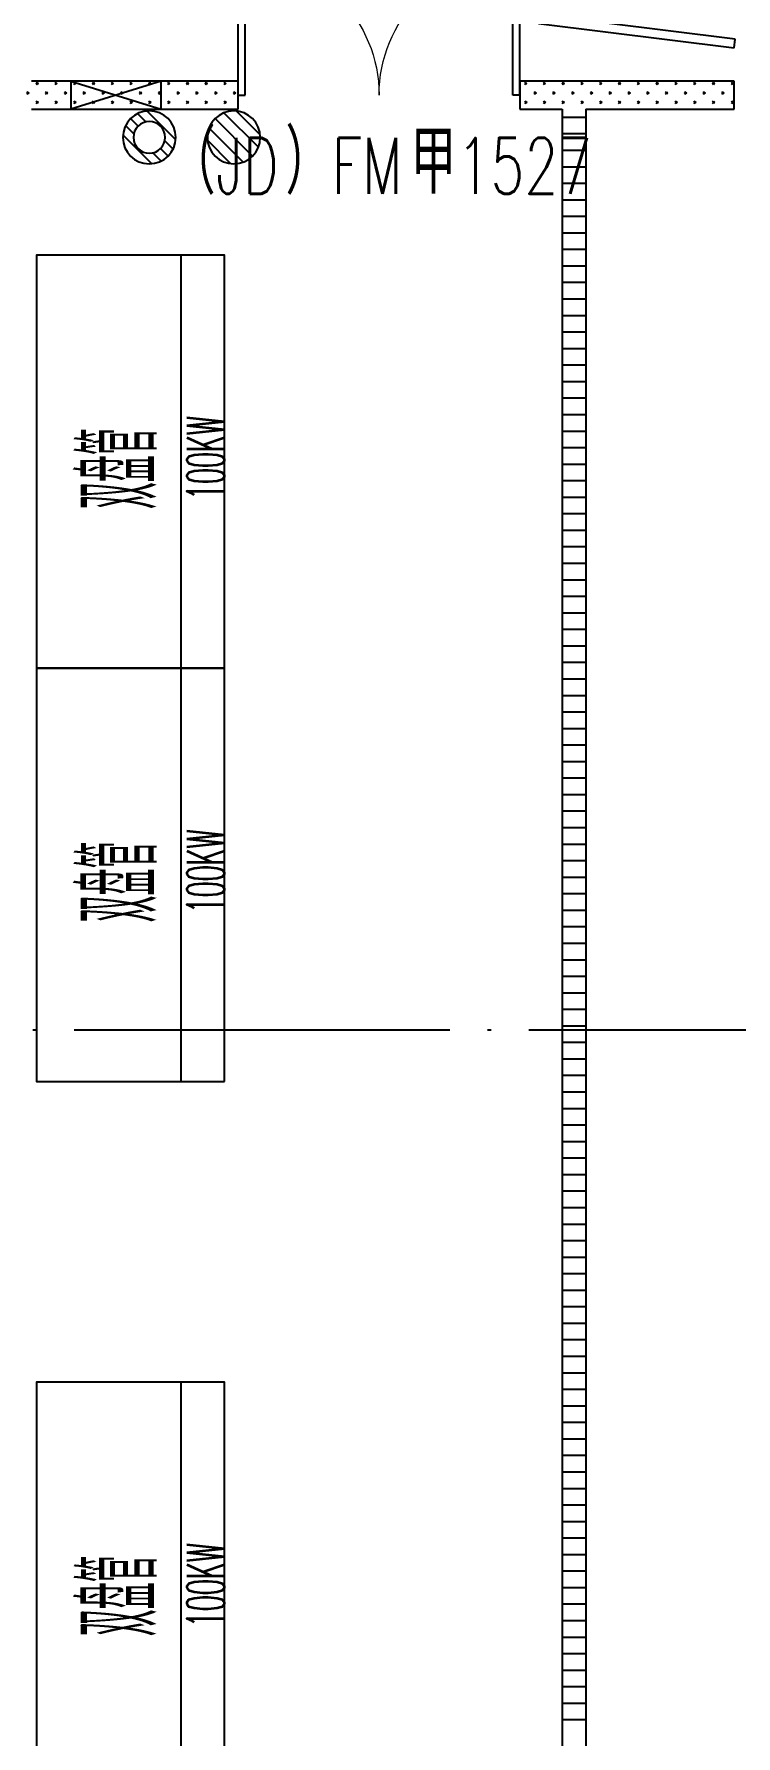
# Model space of a CAD drawing. Extents: x -18502 to 259858, y -468734 to 127958.
# Drawn here: x 12914 to 16650, y -283872 to -274813 of the extents above; entities that cross this region are included whole.
import ezdxf

# ---------------------------------------------------------------- set-up
doc = ezdxf.new("R2010")
doc.units = 0
doc.header["$LTSCALE"] = 1000
doc.linetypes.add('参照-弱电底图$0$DOTE', pattern=[2.42, 2, -0.2, 0.02, -0.2])
doc.layers.get('0').update_dxf_attribs({"linetype": 'CONTINUOUS'})
for name, color, linetype in [('参照-弱电底图$0$COOLING', 4, 'CONTINUOUS'), ('参照-弱电底图$0$DOOR_FIRE_TEXT', 7, 'CONTINUOUS'), ('参照-弱电底图$0$DOTE', 14, '参照-弱电底图$0$DOTE'), ('参照-弱电底图$0$EQUIP_地漏', 7, 'CONTINUOUS'), ('参照-弱电底图$0$PUB_HATCH', 8, 'CONTINUOUS'), ('参照-弱电底图$0$WALL-MOVE', 4, 'CONTINUOUS'), ('参照-弱电底图$0$图层1-空调间隔墙', 7, 'CONTINUOUS'), ('参照-弱电底图$0$图层1-防火门', 6, 'CONTINUOUS'), ('参照-弱电底图$0$磐龙-图', 7, 'CONTINUOUS'), ('参照-弱电底图$0$空调设备', 3, 'CONTINUOUS')]:
    doc.layers.add(name, color=color, linetype=linetype)
doc.styles.add('参照-弱电底图$0$_TCH_DIM_T3_T3', font='SIMPLEX', dxfattribs={"width": 0.49827, "bigfont": 'GBCBIG.shx'})
doc.styles.add('参照-弱电底图$0$_TCH_WINDOW', font='SIMPLEX', dxfattribs={"height": 3.5, "bigfont": 'GBCBIG.shx'})
pattern_1 = [(45, (1095025.52, 201318.12), (-50.0000013, 50.0000013), [16, -54.71068]), (135, (1095136.83, 201318.12), (-50.0000013, -50.0000013), [16, -54.71068])]

# ---------------------------------------------------------------- blocks, each defined once
blk = doc.blocks.new('参照-弱电底图$0$$TwtSys$00000327')
at = {"color": 0}
for p, q in [((-93.6, -8.5, 0), (8.5, 93.6, 0)), ((12.5, 55, 0), (41.7, 84.2, 0)), ((39.9, 39.9, 0), (66.5, 66.5, 0)), ((-8.5, -93.6, 0), (93.6, 8.5, 0)), ((55, 12.5, 0), (84.2, 41.7, 0)), ((-84.2, -41.7, 0), (-55, -12.5, 0)), ((-66.5, -66.5, 0), (-39.9, -39.9, 0)), ((-41.7, -84.2, 0), (-12.5, -55, 0))]:
    blk.add_line(p, q, dxfattribs=at)
for radius in [94, 56.4]:
    blk.add_circle((0, 0, 0), radius, dxfattribs=at)
blk = doc.blocks.new('参照-弱电底图$0$$TwtSys$00000141')
at = {"color": 0}
for p, q in [((-94.2, 7.7), (-10.1, 91.8)), ((-94.2, 7.7), (-10.1, 91.8)), ((-87.2, -35.1), (35.1, 87.2)), ((-87.2, -35.1), (35.1, 87.2)), ((-66.5, -66.5), (66.5, 66.5)), ((-66.5, -66.5), (66.5, 66.5)), ((-32.4, -87.1), (87.6, 32.9)), ((-32.4, -87.1), (87.6, 32.9)), ((11.4, -92.3), (92.3, -11.4)), ((11.4, -92.3), (92.3, -11.4))]:
    blk.add_line(p, q, dxfattribs=at)
blk.add_circle((0, 0), 94, dxfattribs=at)
blk.add_circle((0, 0), 94, dxfattribs=at)
blk = doc.blocks.new('参照-弱电底图$0$$DorLib2D$00000002')
at = {"color": 0}
for p, q in [((-0.5, 0), (-0.5, 0.4875)), ((-0.475, 0.4875), (-0.5, 0.4875)), ((-0.475, 0), (-0.475, 0.4875)), ((0.475, 0), (0.475, 0.4875)), ((0.475, 0.4875), (0.5, 0.4875)), ((0.5, 0), (0.5, 0.4875)), ((-0.5, 0), (-0.475, 0)), ((0.5, 0), (0.475, 0))]:
    blk.add_line(p, q, dxfattribs=at)
at = {"color": 0, "lineweight": 13}
for centre, start, end in [((-0.4875, 0), 0, 88.53072), ((0.4875, 0), 91.46928, 180)]:
    blk.add_arc(centre, 0.4875, start, end, dxfattribs=at)
blk = doc.blocks.new('参照-弱电底图$0$$DorLib2D$00000021')
at = {"color": 0}
for p, q in [((-0.993, 0.2034), (-0.9962, 0.1813)), ((-0.9962, 0.1813), (-0.5, 0.12)), ((-0.4973, 0.1422), (-0.993, 0.2034)), ((0.4973, 0.1422), (0.993, 0.2034)), ((0.9962, 0.1813), (0.5, 0.12)), ((0.993, 0.2034), (0.9962, 0.1813)), ((-0.5, 0.12), (-0.4973, 0.1422)), ((0.5, 0.12), (0.4973, 0.1422))]:
    blk.add_line(p, q, dxfattribs=at)
blk.add_lwpolyline([(0.9962, 0.1813), (0.9935, 0.2034), (0.993, 0.2034)], dxfattribs=at)
for centre, start, end in [((-0.5, 0.12), 0, 170.3998), ((0.5, 0.12), 9.6002, 180)]:
    blk.add_arc(centre, 0.5, start, end, dxfattribs=at)
blk = doc.blocks.new('参照-弱电底图$0$双盘管-100')
at = {"layer": '参照-弱电底图$0$COOLING', "color": 0}
blk.add_line((5153010.3, -452556.8), (5153010.3, -450356.8), dxfattribs=at)
blk.add_lwpolyline([(5153240.2, -452556.8), (5153240.2, -450356.8), (5152240.2, -450356.8), (5152240.2, -452556.8)], close=True, dxfattribs=at)
at = {"layer": '参照-弱电底图$0$COOLING', "color": 0, "style": '参照-弱电底图$0$_TCH_DIM_T3_T3', "width": 0.49827}
for s, height, p in [('100KW', 200, (5153240.2, -451661.3)), ('双盘管', 400, (5152879.3, -451709))]:
    blk.add_text(s, height=height, rotation=810, dxfattribs=at).set_placement(p)

msp = doc.modelspace()

# ---------------------------------------------------------------- hatches: boundary and pattern name
at = {"layer": '参照-弱电底图$0$PUB_HATCH'}
h = msp.add_hatch(dxfattribs=at)
h.set_pattern_fill('石膏板', color=8, scale=20, style=0)
h.set_pattern_definition(pattern_1)
h.paths.add_polyline_path([(12900.3, -275212.7), (14000.3, -275212.7), (14000.3, -275062.7), (12900.3, -275062.7), (12850.3, -275162.7)])
h = msp.add_hatch(dxfattribs=at)
h.set_pattern_fill('石膏板', color=8, scale=20, style=0)
h.set_pattern_definition(pattern_1)
h.paths.add_polyline_path([(15850.3, -275062.7), (15500.3, -275062.7), (15500.3, -275212.7), (15725.3, -275212.7), (15808.6, -275162.7)])
h = msp.add_hatch(dxfattribs=at)
h.set_pattern_fill('石膏板', color=8, scale=20, style=0)
h.set_pattern_definition(pattern_1)
h.paths.add_polyline_path([(15850.3, -275212.7), (16640.3, -275212.7), (16640.3, -275062.7), (15850.3, -275062.7), (15808.6, -275162.7)])

# ---------------------------------------------------------------- linework, layer by layer
at = {"layer": '参照-弱电底图$0$DOTE', "color": 8}
msp.add_line((-8652.4, -280112.7), (85036.6, -280112.7), dxfattribs=at)
at = {"layer": '参照-弱电底图$0$PUB_HATCH', "color": 8}
for p, q in [((15850.3, -275256.6), (15725.3, -275256.6)), ((15850.3, -275344.6), (15725.3, -275344.6)), ((15850.3, -275432.5), (15725.3, -275432.5)), ((15850.3, -275520.5), (15725.3, -275520.5)), ((15850.3, -275608.4), (15725.3, -275608.4)), ((15850.3, -275696.3), (15725.3, -275696.3)), ((15850.3, -275784.3), (15725.3, -275784.3)), ((15850.3, -275872.2), (15725.3, -275872.2)), ((15850.3, -275960.2), (15725.3, -275960.2)), ((15850.3, -276048.1), (15725.3, -276048.1)), ((15850.3, -276136), (15725.3, -276136)), ((15850.3, -276224), (15725.3, -276224)), ((15850.3, -276311.9), (15725.3, -276311.9)), ((15850.3, -276399.9), (15725.3, -276399.9)), ((15850.3, -276487.8), (15725.3, -276487.8)), ((15850.3, -276575.7), (15725.3, -276575.7)), ((15850.3, -276663.7), (15725.3, -276663.7)), ((15850.3, -276751.6), (15725.3, -276751.6)), ((15850.3, -276839.6), (15725.3, -276839.6)), ((15850.3, -276927.5), (15725.3, -276927.5)), ((15850.3, -277015.5), (15725.3, -277015.5)), ((15850.3, -277103.4), (15725.3, -277103.4)), ((15850.3, -277191.3), (15725.3, -277191.3)), ((15850.3, -277279.3), (15725.3, -277279.3)), ((15850.3, -277367.2), (15725.3, -277367.2)), ((15850.3, -277455.2), (15725.3, -277455.2)), ((15850.3, -277543.1), (15725.3, -277543.1)), ((15850.3, -277631), (15725.3, -277631)), ((15850.3, -277719), (15725.3, -277719)), ((15850.3, -277806.9), (15725.3, -277806.9)), ((15850.3, -277894.9), (15725.3, -277894.9)), ((15850.3, -277982.8), (15725.3, -277982.8)), ((15850.3, -278070.7), (15725.3, -278070.7)), ((15850.3, -278158.7), (15725.3, -278158.7)), ((15850.3, -278246.6), (15725.3, -278246.6)), ((15850.3, -278334.6), (15725.3, -278334.6)), ((15850.3, -278422.5), (15725.3, -278422.5)), ((15850.3, -278510.5), (15725.3, -278510.5)), ((15850.3, -278598.4), (15725.3, -278598.4)), ((15850.3, -278686.3), (15725.3, -278686.3)), ((15850.3, -278774.3), (15725.3, -278774.3)), ((15850.3, -278862.2), (15725.3, -278862.2)), ((15850.3, -278950.2), (15725.3, -278950.2)), ((15850.3, -279038.1), (15725.3, -279038.1)), ((15850.3, -279126), (15725.3, -279126)), ((15850.3, -279214), (15725.3, -279214)), ((15850.3, -279301.9), (15725.3, -279301.9)), ((15850.3, -279389.9), (15725.3, -279389.9)), ((15850.3, -279477.8), (15725.3, -279477.8)), ((15850.3, -279565.7), (15725.3, -279565.7)), ((15850.3, -279653.7), (15725.3, -279653.7)), ((15850.3, -279741.6), (15725.3, -279741.6)), ((15850.3, -279829.6), (15725.3, -279829.6)), ((15850.3, -279917.5), (15725.3, -279917.5)), ((15850.3, -280005.5), (15725.3, -280005.5)), ((15850.3, -280093.4), (15725.3, -280093.4)), ((15850.3, -280181.3), (15725.3, -280181.3)), ((15850.3, -280269.3), (15725.3, -280269.3)), ((15850.3, -280357.2), (15725.3, -280357.2)), ((15850.3, -280445.2), (15725.3, -280445.2)), ((15850.3, -280533.1), (15725.3, -280533.1)), ((15850.3, -280621), (15725.3, -280621)), ((15850.3, -280709), (15725.3, -280709)), ((15850.3, -280796.9), (15725.3, -280796.9)), ((15850.3, -280884.9), (15725.3, -280884.9)), ((15850.3, -280972.8), (15725.3, -280972.8)), ((15850.3, -281060.7), (15725.3, -281060.7)), ((15850.3, -281148.7), (15725.3, -281148.7)), ((15850.3, -281236.6), (15725.3, -281236.6)), ((15850.3, -281324.6), (15725.3, -281324.6)), ((15850.3, -281412.5), (15725.3, -281412.5)), ((15850.3, -281500.5), (15725.3, -281500.5)), ((15850.3, -281588.4), (15725.3, -281588.4)), ((15850.3, -281676.3), (15725.3, -281676.3)), ((15850.3, -281764.3), (15725.3, -281764.3)), ((15850.3, -281852.2), (15725.3, -281852.2)), ((15850.3, -281940.2), (15725.3, -281940.2)), ((15850.3, -282028.1), (15725.3, -282028.1)), ((15850.3, -282116), (15725.3, -282116)), ((15850.3, -282204), (15725.3, -282204)), ((15850.3, -282291.9), (15725.3, -282291.9)), ((15850.3, -282379.9), (15725.3, -282379.9)), ((15850.3, -282467.8), (15725.3, -282467.8)), ((15850.3, -282555.7), (15725.3, -282555.7)), ((15850.3, -282643.7), (15725.3, -282643.7)), ((15850.3, -282731.6), (15725.3, -282731.6)), ((15850.3, -282819.6), (15725.3, -282819.6)), ((15850.3, -282907.5), (15725.3, -282907.5)), ((15850.3, -282995.5), (15725.3, -282995.5)), ((15850.3, -283083.4), (15725.3, -283083.4)), ((15850.3, -283171.3), (15725.3, -283171.3)), ((15850.3, -283259.3), (15725.3, -283259.3)), ((15850.3, -283347.2), (15725.3, -283347.2)), ((15850.3, -283435.2), (15725.3, -283435.2)), ((15850.3, -283523.1), (15725.3, -283523.1)), ((15850.3, -283611), (15725.3, -283611)), ((15850.3, -283699), (15725.3, -283699)), ((15850.3, -283786.9), (15725.3, -283786.9))]:
    msp.add_line(p, q, dxfattribs=at)
at = {"layer": '参照-弱电底图$0$WALL-MOVE', "color": 8}
for p, q in [((14000.3, -275062.7), (12900.3, -275062.7)), ((14000.3, -275212.7), (14000.3, -275062.7)), ((15850.3, -275062.7), (15500.3, -275062.7)), ((15500.3, -275062.7), (15500.3, -275212.7)), ((16640.3, -275062.7), (15850.3, -275062.7)), ((16640.3, -275212.7), (16640.3, -275062.7)), ((12900.3, -275212.7), (14000.3, -275212.7)), ((15500.3, -275212.7), (15725.3, -275212.7)), ((15850.3, -275212.7), (16640.3, -275212.7))]:
    msp.add_line(p, q, dxfattribs=at)
at = {"layer": '参照-弱电底图$0$图层1-空调间隔墙', "color": 8}
for p, q in [((15725.3, -275212.7), (15725.3, -290162.7)), ((15850.3, -275212.7), (15850.3, -290162.7))]:
    msp.add_line(p, q, dxfattribs=at)
at = {"layer": '参照-弱电底图$0$磐龙-图', "color": 0}
for p, q in [((13590.3, -275062.7), (13110.3, -275212.7)), ((13110.3, -275062.7), (13590.3, -275212.7))]:
    msp.add_line(p, q, dxfattribs=at)
msp.add_lwpolyline([(13110.3, -275212.7), (13590.3, -275212.7), (13590.3, -275062.7), (13110.3, -275062.7)], close=True, dxfattribs=at)

# ---------------------------------------------------------------- block references
at = {"layer": '参照-弱电底图$0$EQUIP_地漏', "color": 8, "xscale": -1.5, "yscale": 1.5, "zscale": 1.5}
for name, p in [('参照-弱电底图$0$$TwtSys$00000327', (13527.3, -275362.7)), ('参照-弱电底图$0$$TwtSys$00000141', (13977.3, -275362.7))]:
    msp.add_blockref(name, p, dxfattribs=at)
at = {"layer": '参照-弱电底图$0$图层1-防火门', "color": 8, "zscale": 150}
for name, p, xscale, yscale, rotation in [('参照-弱电底图$0$$DorLib2D$00000021', (17690.3, -275137.7), 2100, -2100, 179.9999999989011), ('参照-弱电底图$0$$DorLib2D$00000002', (14750.3, -275137.7), 1500, -1500, 179.9999999989045)]:
    msp.add_blockref(name, p, dxfattribs=dict(at, xscale=xscale, yscale=yscale, rotation=rotation))
at = {"layer": '参照-弱电底图$0$空调设备', "color": 8}
for p in [(-5139313, 174367.9), (-5139313, 172167.9), (-5139313, 168368.1)]:
    msp.add_blockref('参照-弱电底图$0$双盘管-100', p, dxfattribs=at)

# ---------------------------------------------------------------- texts
at = {"layer": '参照-弱电底图$0$DOOR_FIRE_TEXT', "color": 8, "style": '参照-弱电底图$0$_TCH_WINDOW'}
for s, p in [('（', (13636.7, -275662.7)), ('）', (14252.4, -275662.7)), ('甲', (14918.2, -275662.7))]:
    msp.add_text(s, height=337.6, rotation=360, dxfattribs=at).set_placement(p)
at = {"layer": '参照-弱电底图$0$DOOR_FIRE_TEXT', "color": 8, "style": '参照-弱电底图$0$_TCH_WINDOW', "width": 0.705882}
for s, p in [('JD', (13882.4, -275662.7)), ('FM', (14498.2, -275662.7)), ('1527', (15163.9, -275662.7))]:
    msp.add_text(s, height=297.5, rotation=360, dxfattribs=at).set_placement(p)

doc.saveas('drawing.dxf')
